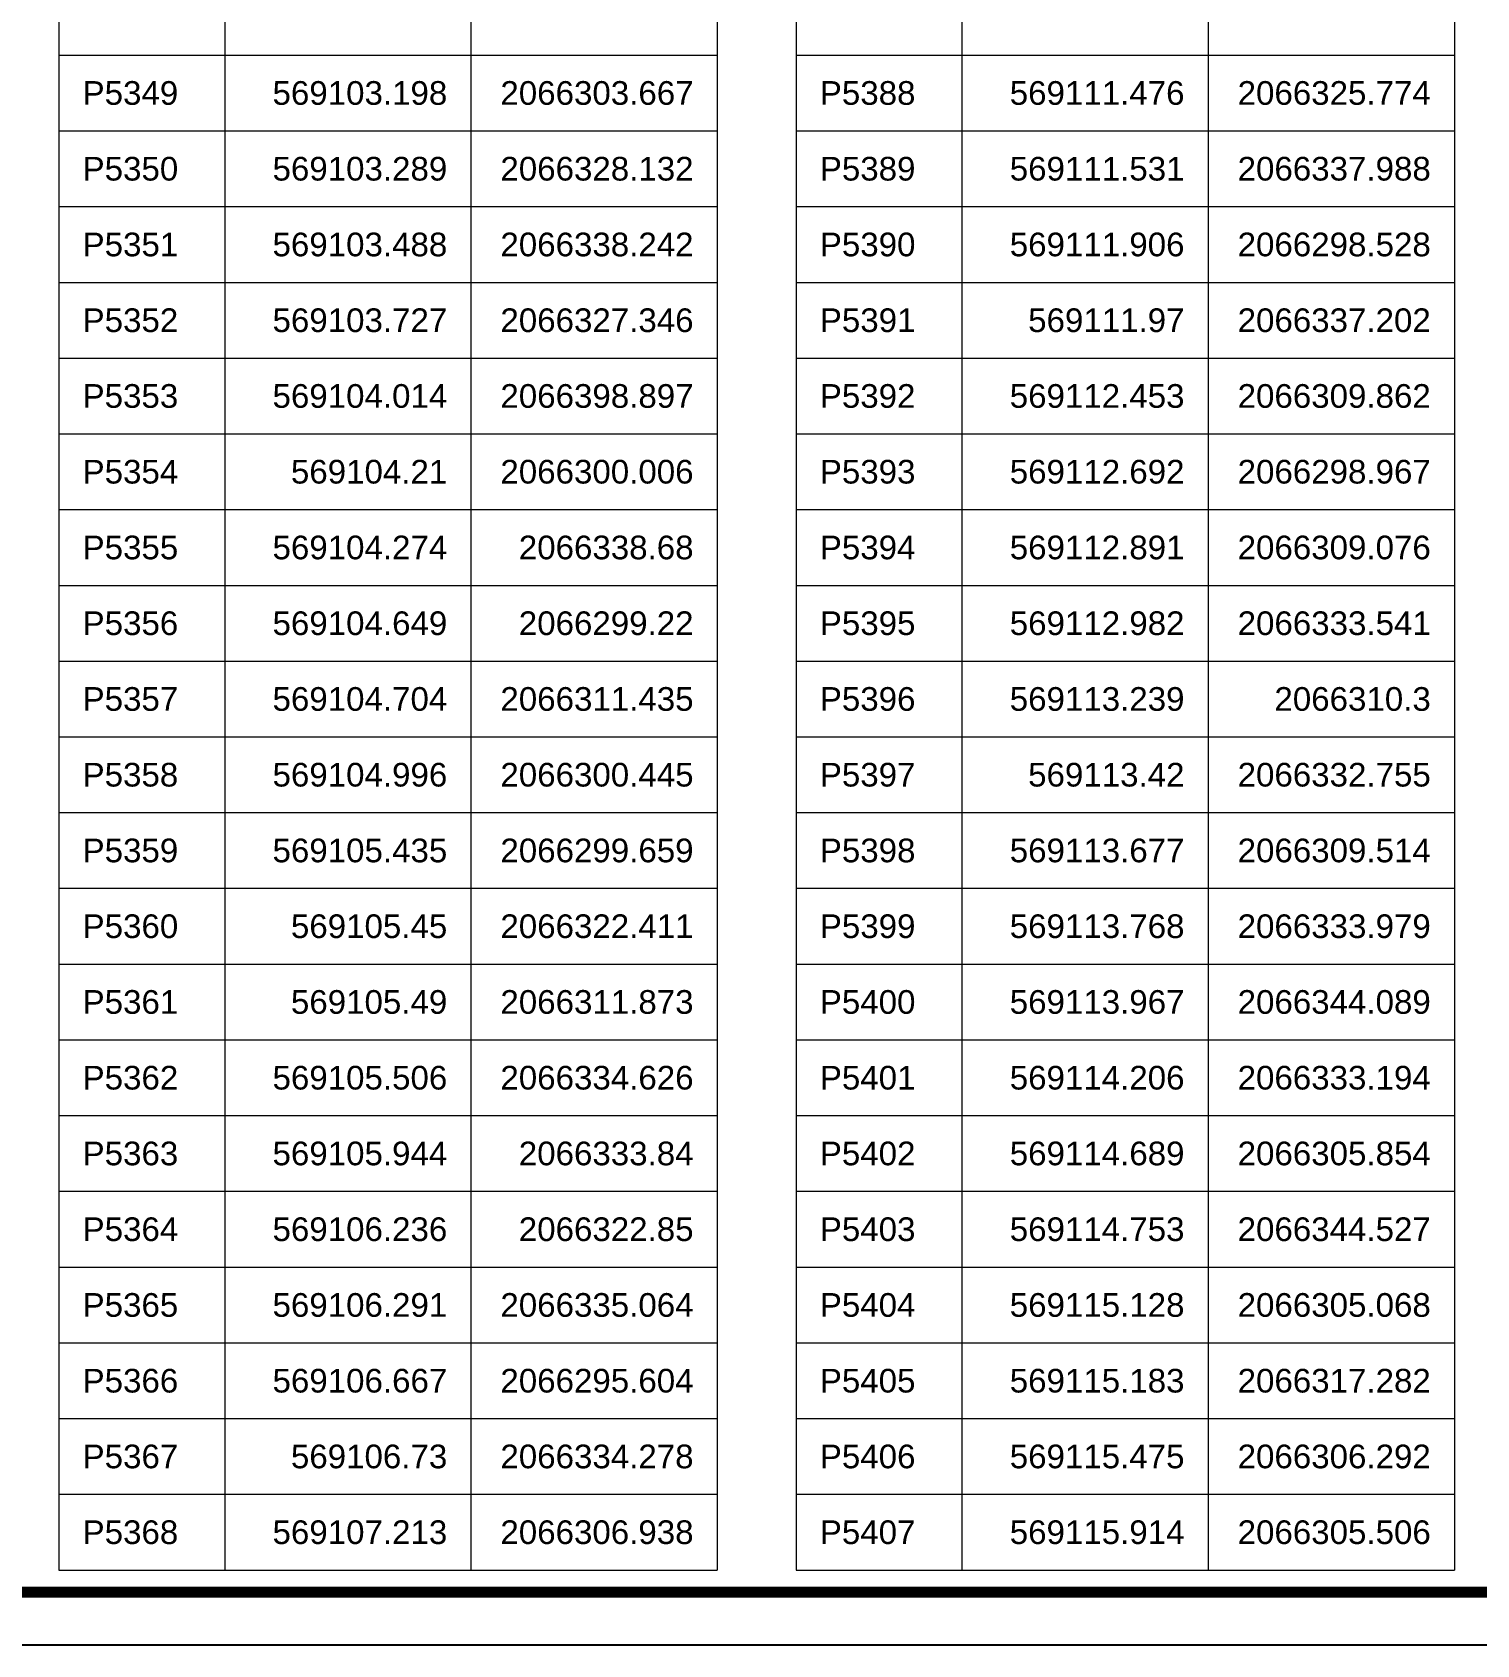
# Model space of a CAD drawing. Header units: millimetres. Extents: x 0 to 571985, y 0 to 2066666.
# Drawn here: x 569650.8 to 569664.22, y 2064695.58 to 2064710.57 of the extents above; entities that cross this region are included whole.
import ezdxf
from ezdxf.enums import TextEntityAlignment as Align

# ---------------------------------------------------------------- set-up
doc = ezdxf.new("R2010")
doc.units = ezdxf.units.MM
doc.linetypes.add('CENTER', pattern=[3, 1.5, -0.5, 0.5, -0.5])
for name, color, linetype, lineweight in [('A-KY HIEU', 34, 'Continuous', 20), ('E- RANH GIOI', 1, 'CENTER', 13), ('kata_net khung', 3, 'Continuous', 20), ('kata_text', 254, 'Continuous', 30)]:
    doc.layers.add(name, color=color, linetype=linetype, lineweight=lineweight)
doc.styles.add('kata_text', font='arial.ttf', dxfattribs={"width": 0.8})

# ---------------------------------------------------------------- blocks, each defined once
blk = doc.blocks.new('A$C33BC4D2A')
at = {"layer": 'A-KY HIEU', "color": 0, "const_width": 1.02}
blk.add_lwpolyline([(14.35, -292.1), (14.35, -4.9), (414.98, -4.9), (414.98, -292.1)], close=True, dxfattribs=at)
at = {"layer": 'Defpoints', "color": 125}
blk.add_lwpolyline([(0, -297), (420, -297), (420, 0), (0, 0)], close=True, dxfattribs=at)

msp = doc.modelspace()

# ---------------------------------------------------------------- linework, layer by layer
at = {"layer": 'kata_net khung'}
for p, q in [((569651.049, 2064724.437), (569651.049, 2064696.277)), ((569652.589, 2064724.437), (569652.589, 2064696.277)), ((569654.877, 2064724.437), (569654.877, 2064696.277)), ((569657.165, 2064724.437), (569657.165, 2064696.277)), ((569657.898, 2064724.437), (569657.898, 2064696.277)), ((569659.438, 2064724.437), (569659.438, 2064696.277)), ((569661.726, 2064724.437), (569661.726, 2064696.277)), ((569664.014, 2064724.437), (569664.014, 2064696.277)), ((569651.049, 2064710.357), (569657.165, 2064710.357)), ((569657.898, 2064710.357), (569664.014, 2064710.357)), ((569651.049, 2064709.653), (569657.165, 2064709.653)), ((569657.898, 2064709.653), (569664.014, 2064709.653)), ((569651.049, 2064708.949), (569657.165, 2064708.949)), ((569657.898, 2064708.949), (569664.014, 2064708.949)), ((569651.049, 2064708.245), (569657.165, 2064708.245)), ((569657.898, 2064708.245), (569664.014, 2064708.245)), ((569651.049, 2064707.541), (569657.165, 2064707.541)), ((569657.898, 2064707.541), (569664.014, 2064707.541)), ((569651.049, 2064706.837), (569657.165, 2064706.837)), ((569657.898, 2064706.837), (569664.014, 2064706.837)), ((569651.049, 2064706.133), (569657.165, 2064706.133)), ((569657.898, 2064706.133), (569664.014, 2064706.133)), ((569651.049, 2064705.429), (569657.165, 2064705.429)), ((569657.898, 2064705.429), (569664.014, 2064705.429)), ((569651.049, 2064704.725), (569657.165, 2064704.725)), ((569657.898, 2064704.725), (569664.014, 2064704.725)), ((569651.049, 2064704.021), (569657.165, 2064704.021)), ((569657.898, 2064704.021), (569664.014, 2064704.021)), ((569651.049, 2064703.317), (569657.165, 2064703.317)), ((569657.898, 2064703.317), (569664.014, 2064703.317)), ((569651.049, 2064702.613), (569657.165, 2064702.613)), ((569657.898, 2064702.613), (569664.014, 2064702.613)), ((569651.049, 2064701.909), (569657.165, 2064701.909)), ((569657.898, 2064701.909), (569664.014, 2064701.909)), ((569651.049, 2064701.205), (569657.165, 2064701.205)), ((569657.898, 2064701.205), (569664.014, 2064701.205)), ((569651.049, 2064700.501), (569657.165, 2064700.501)), ((569657.898, 2064700.501), (569664.014, 2064700.501)), ((569651.049, 2064699.797), (569657.165, 2064699.797)), ((569657.898, 2064699.797), (569664.014, 2064699.797)), ((569651.049, 2064699.093), (569657.165, 2064699.093)), ((569657.898, 2064699.093), (569664.014, 2064699.093)), ((569651.049, 2064698.389), (569657.165, 2064698.389)), ((569657.898, 2064698.389), (569664.014, 2064698.389)), ((569651.049, 2064697.685), (569657.165, 2064697.685)), ((569657.898, 2064697.685), (569664.014, 2064697.685)), ((569651.049, 2064696.981), (569657.165, 2064696.981)), ((569657.898, 2064696.981), (569664.014, 2064696.981)), ((569651.049, 2064696.277), (569657.165, 2064696.277)), ((569657.898, 2064696.277), (569664.014, 2064696.277))]:
    msp.add_line(p, q, dxfattribs=at)

# ---------------------------------------------------------------- block references
at = {"layer": 'E- RANH GIOI', "xscale": 0.1, "yscale": 0.1, "zscale": 0.1}
msp.add_blockref('A$C33BC4D2A', (569629.456, 2064725.283), dxfattribs=at)

# ---------------------------------------------------------------- texts
at = {"layer": 'kata_text', "style": 'kata_text'}
for s, p in [('P5349', (569651.269, 2064710.005)), ('P5388', (569658.118, 2064710.005)), ('P5350', (569651.269, 2064709.301)), ('P5389', (569658.118, 2064709.301)), ('P5351', (569651.269, 2064708.597)), ('P5390', (569658.118, 2064708.597)), ('P5352', (569651.269, 2064707.893)), ('P5391', (569658.118, 2064707.893)), ('P5353', (569651.269, 2064707.189)), ('P5392', (569658.118, 2064707.189)), ('P5354', (569651.269, 2064706.485)), ('P5393', (569658.118, 2064706.485)), ('P5355', (569651.269, 2064705.781)), ('P5394', (569658.118, 2064705.781)), ('P5356', (569651.269, 2064705.077)), ('P5395', (569658.118, 2064705.077)), ('P5357', (569651.269, 2064704.373)), ('P5396', (569658.118, 2064704.373)), ('P5358', (569651.269, 2064703.669)), ('P5397', (569658.118, 2064703.669)), ('P5359', (569651.269, 2064702.965)), ('P5398', (569658.118, 2064702.965)), ('P5360', (569651.269, 2064702.261)), ('P5399', (569658.118, 2064702.261)), ('P5361', (569651.269, 2064701.557)), ('P5400', (569658.118, 2064701.557)), ('P5362', (569651.269, 2064700.853)), ('P5401', (569658.118, 2064700.853)), ('P5363', (569651.269, 2064700.149)), ('P5402', (569658.118, 2064700.149)), ('P5364', (569651.269, 2064699.445)), ('P5403', (569658.118, 2064699.445)), ('P5365', (569651.269, 2064698.741)), ('P5404', (569658.118, 2064698.741)), ('P5366', (569651.269, 2064698.037)), ('P5405', (569658.118, 2064698.037)), ('P5367', (569651.269, 2064697.333)), ('P5406', (569658.118, 2064697.333)), ('P5368', (569651.269, 2064696.629)), ('P5407', (569658.118, 2064696.629))]:
    msp.add_text(s, height=0.22, dxfattribs=at).set_placement(p, align=Align.MIDDLE_LEFT)
for s, p in [('569103.198', (569654.657, 2064710.005)), ('2066303.667', (569656.945, 2064710.005)), ('569111.476', (569661.506, 2064710.005)), ('2066325.774', (569663.794, 2064710.005)), ('569103.289', (569654.657, 2064709.301)), ('2066328.132', (569656.945, 2064709.301)), ('569111.531', (569661.506, 2064709.301)), ('2066337.988', (569663.794, 2064709.301)), ('569103.488', (569654.657, 2064708.597)), ('2066338.242', (569656.945, 2064708.597)), ('569111.906', (569661.506, 2064708.597)), ('2066298.528', (569663.794, 2064708.597)), ('569103.727', (569654.657, 2064707.893)), ('2066327.346', (569656.945, 2064707.893)), ('569111.97', (569661.506, 2064707.893)), ('2066337.202', (569663.794, 2064707.893)), ('569104.014', (569654.657, 2064707.189)), ('2066398.897', (569656.945, 2064707.189)), ('569112.453', (569661.506, 2064707.189)), ('2066309.862', (569663.794, 2064707.189)), ('569104.21', (569654.657, 2064706.485)), ('2066300.006', (569656.945, 2064706.485)), ('569112.692', (569661.506, 2064706.485)), ('2066298.967', (569663.794, 2064706.485)), ('569104.274', (569654.657, 2064705.781)), ('2066338.68', (569656.945, 2064705.781)), ('569112.891', (569661.506, 2064705.781)), ('2066309.076', (569663.794, 2064705.781)), ('569104.649', (569654.657, 2064705.077)), ('2066299.22', (569656.945, 2064705.077)), ('569112.982', (569661.506, 2064705.077)), ('2066333.541', (569663.794, 2064705.077)), ('569104.704', (569654.657, 2064704.373)), ('2066311.435', (569656.945, 2064704.373)), ('569113.239', (569661.506, 2064704.373)), ('2066310.3', (569663.794, 2064704.373)), ('569104.996', (569654.657, 2064703.669)), ('2066300.445', (569656.945, 2064703.669)), ('569113.42', (569661.506, 2064703.669)), ('2066332.755', (569663.794, 2064703.669)), ('569105.435', (569654.657, 2064702.965)), ('2066299.659', (569656.945, 2064702.965)), ('569113.677', (569661.506, 2064702.965)), ('2066309.514', (569663.794, 2064702.965)), ('569105.45', (569654.657, 2064702.261)), ('2066322.411', (569656.945, 2064702.261)), ('569113.768', (569661.506, 2064702.261)), ('2066333.979', (569663.794, 2064702.261)), ('569105.49', (569654.657, 2064701.557)), ('2066311.873', (569656.945, 2064701.557)), ('569113.967', (569661.506, 2064701.557)), ('2066344.089', (569663.794, 2064701.557)), ('569105.506', (569654.657, 2064700.853)), ('2066334.626', (569656.945, 2064700.853)), ('569114.206', (569661.506, 2064700.853)), ('2066333.194', (569663.794, 2064700.853)), ('569105.944', (569654.657, 2064700.149)), ('2066333.84', (569656.945, 2064700.149)), ('569114.689', (569661.506, 2064700.149)), ('2066305.854', (569663.794, 2064700.149)), ('569106.236', (569654.657, 2064699.445)), ('2066322.85', (569656.945, 2064699.445)), ('569114.753', (569661.506, 2064699.445)), ('2066344.527', (569663.794, 2064699.445)), ('569106.291', (569654.657, 2064698.741)), ('2066335.064', (569656.945, 2064698.741)), ('569115.128', (569661.506, 2064698.741)), ('2066305.068', (569663.794, 2064698.741)), ('569106.667', (569654.657, 2064698.037)), ('2066295.604', (569656.945, 2064698.037)), ('569115.183', (569661.506, 2064698.037)), ('2066317.282', (569663.794, 2064698.037)), ('569106.73', (569654.657, 2064697.333)), ('2066334.278', (569656.945, 2064697.333)), ('569115.475', (569661.506, 2064697.333)), ('2066306.292', (569663.794, 2064697.333)), ('569107.213', (569654.657, 2064696.629)), ('2066306.938', (569656.945, 2064696.629)), ('569115.914', (569661.506, 2064696.629)), ('2066305.506', (569663.794, 2064696.629))]:
    msp.add_text(s, height=0.22, dxfattribs=at).set_placement(p, align=Align.MIDDLE_RIGHT)

doc.saveas('drawing.dxf')
